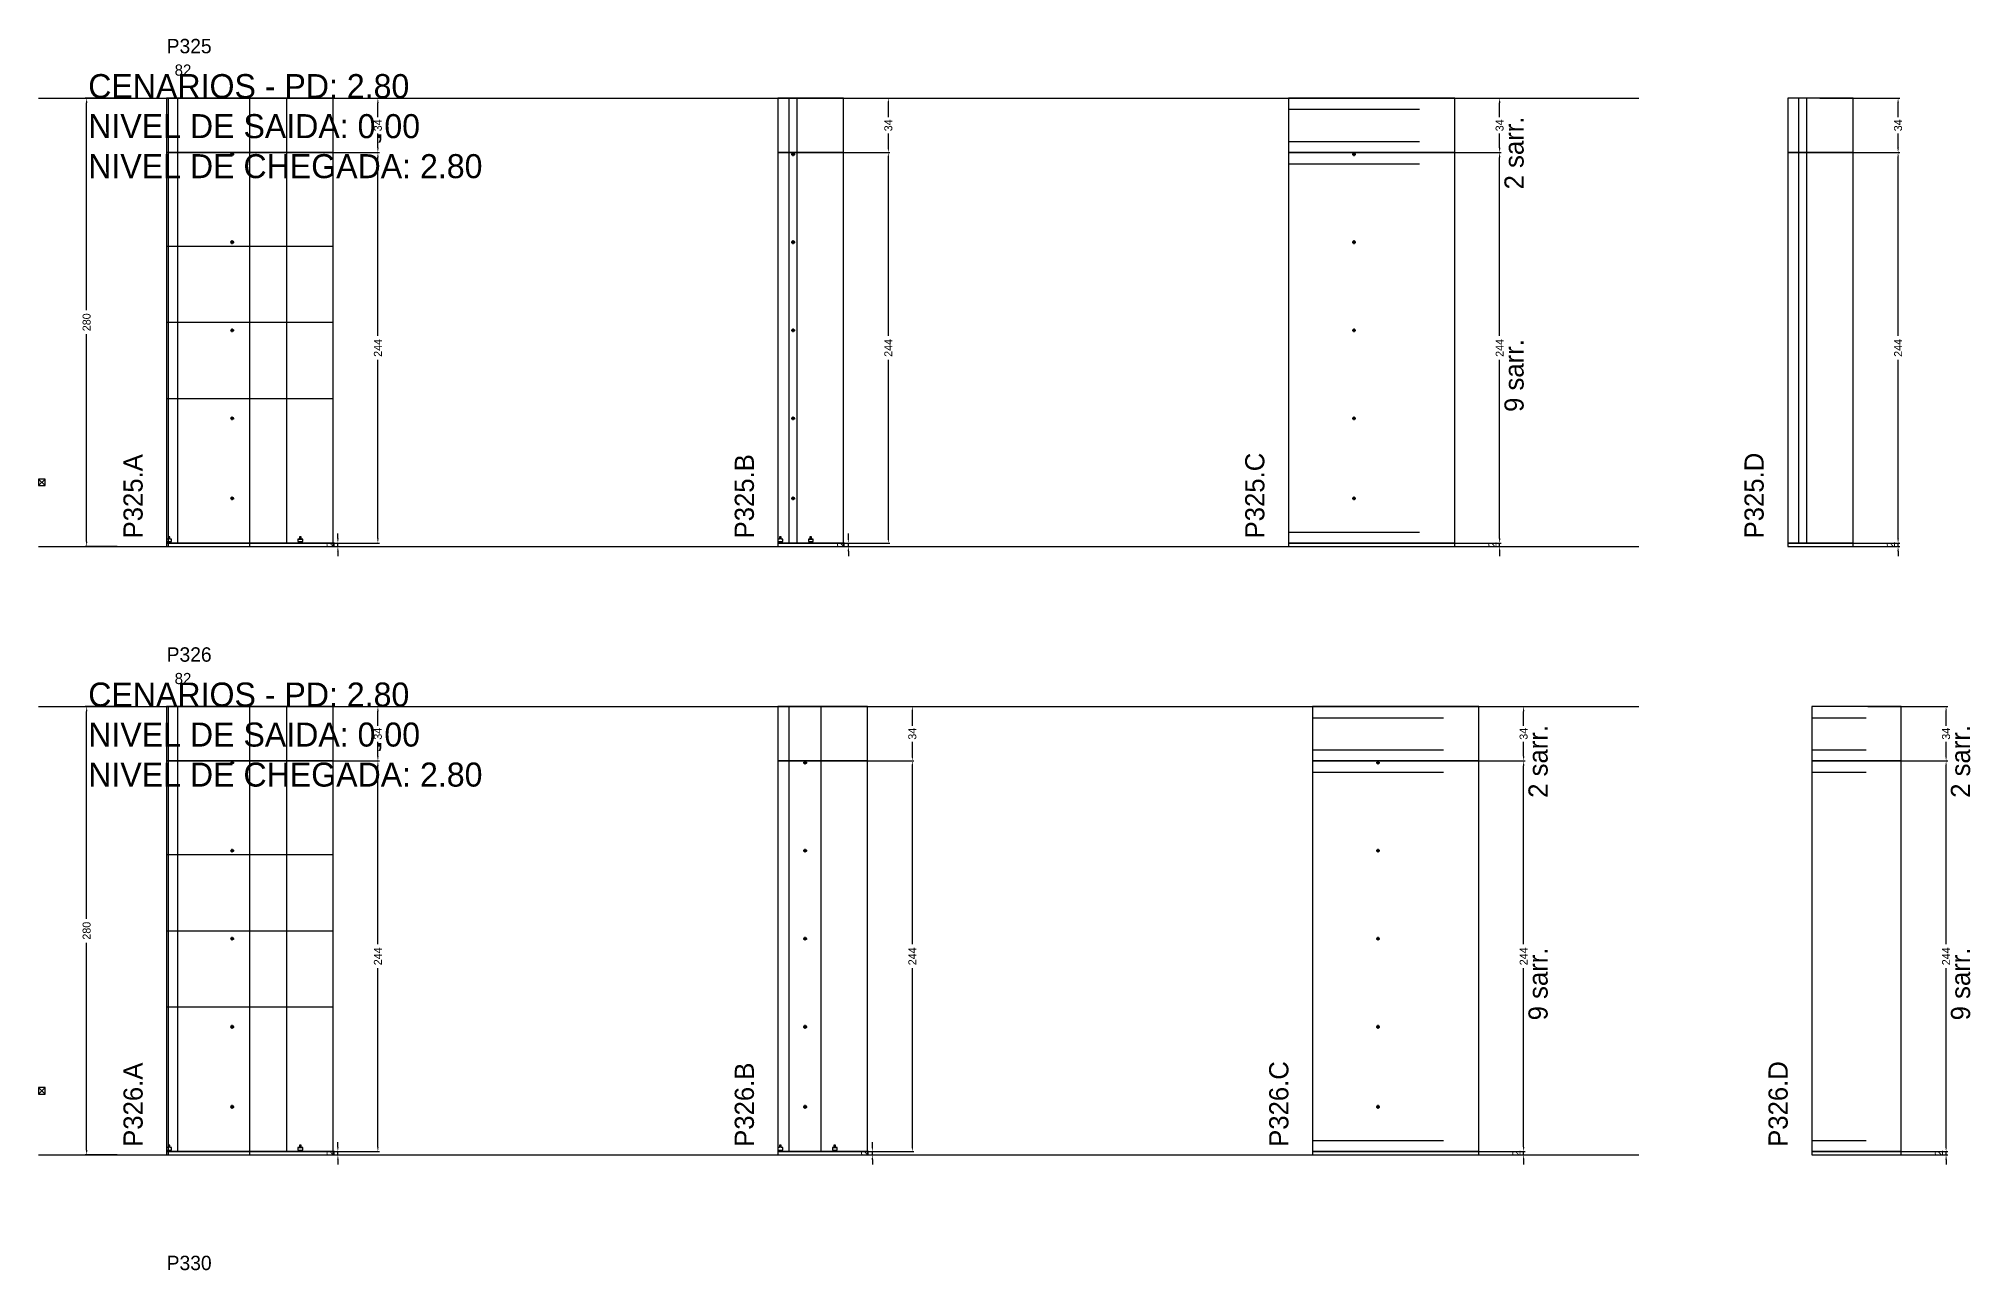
# Model space of a CAD drawing. Header units: centimetres. Extents: x -12000 to 4089, y -6086 to 2114.
# Drawn here: x -7000 to -5793, y -3872 to -3103 of the extents above; entities that cross this region are included whole.
import ezdxf

# ---------------------------------------------------------------- set-up
doc = ezdxf.new("R2010")
doc.units = ezdxf.units.CM
doc.linetypes.add('DASHED', pattern=[2, -2])
for name, color, linetype in [('CHAPA', 140, 'Continuous'), ('COTA', 241, 'Continuous'), ('COTAS FURACAO', 16, 'Continuous'), ('Madeira', 30, 'Continuous'), ('MEIO_PONT', 160, 'Continuous'), ('NOMENCLATURA', 7, 'Continuous'), ('Nível', 160, 'Continuous'), ('Painéis', 200, 'Continuous'), ('Perfil Metálico', 150, 'Continuous'), ('SARR_2.2x7', 40, 'Continuous'), ('texto', 7, 'Continuous'), ('TEXTO_GERAL', 7, 'Continuous')]:
    doc.layers.add(name, color=color, linetype=linetype)
doc.dimstyles.new('PAINEL-NOVA', dxfattribs={"dimtxt": 5, "dimasz": 3, "dimexe": 1, "dimexo": 1, "dimgap": 1, "dimtad": 1, "dimcen": 2.5, "dimazin": 3, "dimtfac": 1, "dimtmove": 0, "dimatfit": 3})

# ---------------------------------------------------------------- blocks, each defined once
blk = doc.blocks.new('_CLOSEDFILLED')
at = {"color": 0, "linetype": 'BYBLOCK'}
blk.add_solid([(-1, 0.16), (0, 0), (-1, -0.16)], dxfattribs=at)
blk = doc.blocks.new('*D209')
for p, q in [((-6951, -3140), (-6971, -3140)), ((-6970, -3272.5), (-6970, -3143)), ((-6970, -3417), (-6970, -3287.5)), ((-6951, -3420), (-6971, -3420))]:
    blk.add_line(p, q)
at = {"layer": 'Defpoints'}
for p in [(-6950, -3140), (-6970, -3420), (-6950, -3420)]:
    blk.add_point(p, dxfattribs=at)
at = {"layer": 'COTA', "xscale": 3, "yscale": 3}
for p, rotation in [((-6970, -3140), 90), ((-6970, -3420), 270)]:
    blk.add_blockref('_CLOSEDFILLED', p, dxfattribs=dict(at, rotation=rotation))
at = {"layer": 'COTA', "insert": (-6970, -3280), "char_height": 5, "attachment_point": 5, "rotation": 90}
blk.add_mtext('280', dxfattribs=at)
blk = doc.blocks.new('MULDURA')
at = {"layer": 'Paineis'}
for p, q in [((0, 0), (4, 4)), ((4, 0), (0, 4))]:
    blk.add_line(p, q, dxfattribs=at)
blk.add_lwpolyline([(0, 0), (4, 0), (4, 4), (0, 4)], close=True, dxfattribs=at)
blk = doc.blocks.new('*D211')
for p, q in [((-6837, -3174), (-6787, -3174)), ((-6788, -3288.5), (-6788, -3177)), ((-6788, -3415), (-6788, -3303.5)), ((-6837, -3418), (-6787, -3418))]:
    blk.add_line(p, q)
at = {"layer": 'Defpoints'}
for p in [(-6838, -3174), (-6838, -3418), (-6788, -3418)]:
    blk.add_point(p, dxfattribs=at)
at = {"layer": 'COTA', "xscale": 3, "yscale": 3}
for p, rotation in [((-6788, -3174), 90), ((-6788, -3418), 270)]:
    blk.add_blockref('_CLOSEDFILLED', p, dxfattribs=dict(at, rotation=rotation))
at = {"layer": 'COTA', "insert": (-6788, -3296), "char_height": 5, "attachment_point": 5, "rotation": 90}
blk.add_mtext('244', dxfattribs=at)
blk = doc.blocks.new('*D212')
for p, q in [((-6837, -3140), (-6787, -3140)), ((-6788, -3152), (-6788, -3143)), ((-6788, -3171), (-6788, -3162)), ((-6837, -3174), (-6787, -3174))]:
    blk.add_line(p, q)
at = {"layer": 'Defpoints'}
for p in [(-6838, -3140), (-6838, -3174), (-6788, -3174)]:
    blk.add_point(p, dxfattribs=at)
at = {"layer": 'COTA', "xscale": 3, "yscale": 3}
for p, rotation in [((-6788, -3140), 90), ((-6788, -3174), 270)]:
    blk.add_blockref('_CLOSEDFILLED', p, dxfattribs=dict(at, rotation=rotation))
at = {"layer": 'COTA', "insert": (-6788, -3157), "char_height": 5, "attachment_point": 5, "rotation": 90}
blk.add_mtext('34', dxfattribs=at)
blk = doc.blocks.new('SLIPTEE')
at = {"layer": 'Paineis'}
blk.add_lwpolyline([(0, 0), (3, 0), (3, 1.5), (2, 1.5), (2, 3), (1, 3), (1, 1.5), (0, 1.5)], close=True, dxfattribs=at)
blk = doc.blocks.new('SLIPTDD')
at = {"layer": 'Paineis'}
blk.add_line((0, 1.5), (3, 1.5), dxfattribs=at)
blk.add_lwpolyline([(0, 0), (3, 0), (3, 1.5), (2, 1.5), (2, 3), (1, 3), (1, 1.5), (0, 1.5)], close=True, dxfattribs=at)
blk = doc.blocks.new('furacao')
at = {"layer": 'COTAS FURACAO'}
for p, q in [((-1.2, 0), (1.2, 0)), ((0, -1.2), (0, 1.2))]:
    blk.add_line(p, q, dxfattribs=at)
blk.add_circle((0, 0), 0.8, dxfattribs=at)
blk = doc.blocks.new('*D214')
for p, q in [((-6518, -3174), (-6468, -3174)), ((-6469, -3288.5), (-6469, -3177)), ((-6469, -3415), (-6469, -3303.5)), ((-6518, -3418), (-6468, -3418))]:
    blk.add_line(p, q)
at = {"layer": 'Defpoints'}
for p in [(-6519, -3174), (-6519, -3418), (-6469, -3418)]:
    blk.add_point(p, dxfattribs=at)
at = {"layer": 'COTA', "xscale": 3, "yscale": 3}
for p, rotation in [((-6469, -3174), 90), ((-6469, -3418), 270)]:
    blk.add_blockref('_CLOSEDFILLED', p, dxfattribs=dict(at, rotation=rotation))
at = {"layer": 'COTA', "insert": (-6469, -3296), "char_height": 5, "attachment_point": 5, "rotation": 90}
blk.add_mtext('244', dxfattribs=at)
blk = doc.blocks.new('*D215')
for p, q in [((-6518, -3140), (-6468, -3140)), ((-6469, -3152), (-6469, -3143)), ((-6469, -3171), (-6469, -3162)), ((-6518, -3174), (-6468, -3174))]:
    blk.add_line(p, q)
at = {"layer": 'Defpoints'}
for p in [(-6519, -3140), (-6519, -3174), (-6469, -3174)]:
    blk.add_point(p, dxfattribs=at)
at = {"layer": 'COTA', "xscale": 3, "yscale": 3}
for p, rotation in [((-6469, -3140), 90), ((-6469, -3174), 270)]:
    blk.add_blockref('_CLOSEDFILLED', p, dxfattribs=dict(at, rotation=rotation))
at = {"layer": 'COTA', "insert": (-6469, -3157), "char_height": 5, "attachment_point": 5, "rotation": 90}
blk.add_mtext('34', dxfattribs=at)
blk = doc.blocks.new('*D217')
for p, q in [((-6136, -3174), (-6086, -3174)), ((-6087, -3288.5), (-6087, -3177)), ((-6087, -3415), (-6087, -3303.5)), ((-6136, -3418), (-6086, -3418))]:
    blk.add_line(p, q)
at = {"layer": 'Defpoints'}
for p in [(-6137, -3174), (-6137, -3418), (-6087, -3418)]:
    blk.add_point(p, dxfattribs=at)
at = {"layer": 'COTA', "xscale": 3, "yscale": 3}
for p, rotation in [((-6087, -3174), 90), ((-6087, -3418), 270)]:
    blk.add_blockref('_CLOSEDFILLED', p, dxfattribs=dict(at, rotation=rotation))
at = {"layer": 'COTA', "insert": (-6087, -3296), "char_height": 5, "attachment_point": 5, "rotation": 90}
blk.add_mtext('244', dxfattribs=at)
blk = doc.blocks.new('*D218')
for p, q in [((-6136, -3140), (-6086, -3140)), ((-6087, -3152), (-6087, -3143)), ((-6087, -3171), (-6087, -3162)), ((-6136, -3174), (-6086, -3174))]:
    blk.add_line(p, q)
at = {"layer": 'Defpoints'}
for p in [(-6137, -3140), (-6137, -3174), (-6087, -3174)]:
    blk.add_point(p, dxfattribs=at)
at = {"layer": 'COTA', "xscale": 3, "yscale": 3}
for p, rotation in [((-6087, -3140), 90), ((-6087, -3174), 270)]:
    blk.add_blockref('_CLOSEDFILLED', p, dxfattribs=dict(at, rotation=rotation))
at = {"layer": 'COTA', "insert": (-6087, -3157), "char_height": 5, "attachment_point": 5, "rotation": 90}
blk.add_mtext('34', dxfattribs=at)
blk = doc.blocks.new('*D220')
for p, q in [((-5887, -3174), (-5837, -3174)), ((-5838, -3288.5), (-5838, -3177)), ((-5838, -3415), (-5838, -3303.5)), ((-5887, -3418), (-5837, -3418))]:
    blk.add_line(p, q)
at = {"layer": 'Defpoints'}
for p in [(-5888, -3174), (-5888, -3418), (-5838, -3418)]:
    blk.add_point(p, dxfattribs=at)
at = {"layer": 'COTA', "xscale": 3, "yscale": 3}
for p, rotation in [((-5838, -3174), 90), ((-5838, -3418), 270)]:
    blk.add_blockref('_CLOSEDFILLED', p, dxfattribs=dict(at, rotation=rotation))
at = {"layer": 'COTA', "insert": (-5838, -3296), "char_height": 5, "attachment_point": 5, "rotation": 90}
blk.add_mtext('244', dxfattribs=at)
blk = doc.blocks.new('*D221')
for p, q in [((-5887, -3140), (-5837, -3140)), ((-5838, -3152), (-5838, -3143)), ((-5838, -3171), (-5838, -3162)), ((-5887, -3174), (-5837, -3174))]:
    blk.add_line(p, q)
at = {"layer": 'Defpoints'}
for p in [(-5888, -3140), (-5888, -3174), (-5838, -3174)]:
    blk.add_point(p, dxfattribs=at)
at = {"layer": 'COTA', "xscale": 3, "yscale": 3}
for p, rotation in [((-5838, -3140), 90), ((-5838, -3174), 270)]:
    blk.add_blockref('_CLOSEDFILLED', p, dxfattribs=dict(at, rotation=rotation))
at = {"layer": 'COTA', "insert": (-5838, -3157), "char_height": 5, "attachment_point": 5, "rotation": 90}
blk.add_mtext('34', dxfattribs=at)
blk = doc.blocks.new('*D235')
for p, q in [((-6951, -3520), (-6971, -3520)), ((-6970, -3652.5), (-6970, -3523)), ((-6970, -3797), (-6970, -3667.5)), ((-6951, -3800), (-6971, -3800))]:
    blk.add_line(p, q)
at = {"layer": 'Defpoints'}
for p in [(-6950, -3520), (-6970, -3800), (-6950, -3800)]:
    blk.add_point(p, dxfattribs=at)
at = {"layer": 'COTA', "xscale": 3, "yscale": 3}
for p, rotation in [((-6970, -3520), 90), ((-6970, -3800), 270)]:
    blk.add_blockref('_CLOSEDFILLED', p, dxfattribs=dict(at, rotation=rotation))
at = {"layer": 'COTA', "insert": (-6970, -3660), "char_height": 5, "attachment_point": 5, "rotation": 90}
blk.add_mtext('280', dxfattribs=at)
blk = doc.blocks.new('*D237')
for p, q in [((-6837, -3554), (-6787, -3554)), ((-6788, -3668.5), (-6788, -3557)), ((-6788, -3795), (-6788, -3683.5)), ((-6837, -3798), (-6787, -3798))]:
    blk.add_line(p, q)
at = {"layer": 'Defpoints'}
for p in [(-6838, -3554), (-6838, -3798), (-6788, -3798)]:
    blk.add_point(p, dxfattribs=at)
at = {"layer": 'COTA', "xscale": 3, "yscale": 3}
for p, rotation in [((-6788, -3554), 90), ((-6788, -3798), 270)]:
    blk.add_blockref('_CLOSEDFILLED', p, dxfattribs=dict(at, rotation=rotation))
at = {"layer": 'COTA', "insert": (-6788, -3676), "char_height": 5, "attachment_point": 5, "rotation": 90}
blk.add_mtext('244', dxfattribs=at)
blk = doc.blocks.new('*D238')
for p, q in [((-6837, -3520), (-6787, -3520)), ((-6788, -3532), (-6788, -3523)), ((-6788, -3551), (-6788, -3542)), ((-6837, -3554), (-6787, -3554))]:
    blk.add_line(p, q)
at = {"layer": 'Defpoints'}
for p in [(-6838, -3520), (-6838, -3554), (-6788, -3554)]:
    blk.add_point(p, dxfattribs=at)
at = {"layer": 'COTA', "xscale": 3, "yscale": 3}
for p, rotation in [((-6788, -3520), 90), ((-6788, -3554), 270)]:
    blk.add_blockref('_CLOSEDFILLED', p, dxfattribs=dict(at, rotation=rotation))
at = {"layer": 'COTA', "insert": (-6788, -3537), "char_height": 5, "attachment_point": 5, "rotation": 90}
blk.add_mtext('34', dxfattribs=at)
blk = doc.blocks.new('*D240')
for p, q in [((-6503, -3554), (-6453, -3554)), ((-6454, -3668.5), (-6454, -3557)), ((-6454, -3795), (-6454, -3683.5)), ((-6503, -3798), (-6453, -3798))]:
    blk.add_line(p, q)
at = {"layer": 'Defpoints'}
for p in [(-6504, -3554), (-6504, -3798), (-6454, -3798)]:
    blk.add_point(p, dxfattribs=at)
at = {"layer": 'COTA', "xscale": 3, "yscale": 3}
for p, rotation in [((-6454, -3554), 90), ((-6454, -3798), 270)]:
    blk.add_blockref('_CLOSEDFILLED', p, dxfattribs=dict(at, rotation=rotation))
at = {"layer": 'COTA', "insert": (-6454, -3676), "char_height": 5, "attachment_point": 5, "rotation": 90}
blk.add_mtext('244', dxfattribs=at)
blk = doc.blocks.new('*D241')
for p, q in [((-6503, -3520), (-6453, -3520)), ((-6454, -3532), (-6454, -3523)), ((-6454, -3551), (-6454, -3542)), ((-6503, -3554), (-6453, -3554))]:
    blk.add_line(p, q)
at = {"layer": 'Defpoints'}
for p in [(-6504, -3520), (-6504, -3554), (-6454, -3554)]:
    blk.add_point(p, dxfattribs=at)
at = {"layer": 'COTA', "xscale": 3, "yscale": 3}
for p, rotation in [((-6454, -3520), 90), ((-6454, -3554), 270)]:
    blk.add_blockref('_CLOSEDFILLED', p, dxfattribs=dict(at, rotation=rotation))
at = {"layer": 'COTA', "insert": (-6454, -3537), "char_height": 5, "attachment_point": 5, "rotation": 90}
blk.add_mtext('34', dxfattribs=at)
blk = doc.blocks.new('*D243')
for p, q in [((-6121, -3554), (-6071, -3554)), ((-6072, -3668.5), (-6072, -3557)), ((-6072, -3795), (-6072, -3683.5)), ((-6121, -3798), (-6071, -3798))]:
    blk.add_line(p, q)
at = {"layer": 'Defpoints'}
for p in [(-6122, -3554), (-6122, -3798), (-6072, -3798)]:
    blk.add_point(p, dxfattribs=at)
at = {"layer": 'COTA', "xscale": 3, "yscale": 3}
for p, rotation in [((-6072, -3554), 90), ((-6072, -3798), 270)]:
    blk.add_blockref('_CLOSEDFILLED', p, dxfattribs=dict(at, rotation=rotation))
at = {"layer": 'COTA', "insert": (-6072, -3676), "char_height": 5, "attachment_point": 5, "rotation": 90}
blk.add_mtext('244', dxfattribs=at)
blk = doc.blocks.new('*D244')
for p, q in [((-6121, -3520), (-6071, -3520)), ((-6072, -3532), (-6072, -3523)), ((-6072, -3551), (-6072, -3542)), ((-6121, -3554), (-6071, -3554))]:
    blk.add_line(p, q)
at = {"layer": 'Defpoints'}
for p in [(-6122, -3520), (-6122, -3554), (-6072, -3554)]:
    blk.add_point(p, dxfattribs=at)
at = {"layer": 'COTA', "xscale": 3, "yscale": 3}
for p, rotation in [((-6072, -3520), 90), ((-6072, -3554), 270)]:
    blk.add_blockref('_CLOSEDFILLED', p, dxfattribs=dict(at, rotation=rotation))
at = {"layer": 'COTA', "insert": (-6072, -3537), "char_height": 5, "attachment_point": 5, "rotation": 90}
blk.add_mtext('34', dxfattribs=at)
blk = doc.blocks.new('*D246')
for p, q in [((-5857, -3554), (-5807, -3554)), ((-5808, -3668.5), (-5808, -3557)), ((-5808, -3795), (-5808, -3683.5)), ((-5857, -3798), (-5807, -3798))]:
    blk.add_line(p, q)
at = {"layer": 'Defpoints'}
for p in [(-5858, -3554), (-5858, -3798), (-5808, -3798)]:
    blk.add_point(p, dxfattribs=at)
at = {"layer": 'COTA', "xscale": 3, "yscale": 3}
for p, rotation in [((-5808, -3554), 90), ((-5808, -3798), 270)]:
    blk.add_blockref('_CLOSEDFILLED', p, dxfattribs=dict(at, rotation=rotation))
at = {"layer": 'COTA', "insert": (-5808, -3676), "char_height": 5, "attachment_point": 5, "rotation": 90}
blk.add_mtext('244', dxfattribs=at)
blk = doc.blocks.new('*D247')
for p, q in [((-5857, -3520), (-5807, -3520)), ((-5808, -3532), (-5808, -3523)), ((-5808, -3551), (-5808, -3542)), ((-5857, -3554), (-5807, -3554))]:
    blk.add_line(p, q)
at = {"layer": 'Defpoints'}
for p in [(-5858, -3520), (-5858, -3554), (-5808, -3554)]:
    blk.add_point(p, dxfattribs=at)
at = {"layer": 'COTA', "xscale": 3, "yscale": 3}
for p, rotation in [((-5808, -3520), 90), ((-5808, -3554), 270)]:
    blk.add_blockref('_CLOSEDFILLED', p, dxfattribs=dict(at, rotation=rotation))
at = {"layer": 'COTA', "insert": (-5808, -3537), "char_height": 5, "attachment_point": 5, "rotation": 90}
blk.add_mtext('34', dxfattribs=at)

msp = doc.modelspace()

# ---------------------------------------------------------------- linework, layer by layer
at = {"layer": 'CHAPA'}
for points in [[(-6920, -3420), (-6918.8, -3420), (-6918.8, -3140), (-6920, -3140)], [(-6920, -3800), (-6918.8, -3800), (-6918.8, -3520), (-6920, -3520)]]:
    msp.add_lwpolyline(points, close=True, dxfattribs=at)
at = {"layer": 'Madeira'}
for points in [[(-6920, -3232.4), (-6816, -3232.4)], [(-6920, -3327.6), (-6816, -3327.6)], [(-6920, -3612.4), (-6816, -3612.4)], [(-6920, -3707.6), (-6816, -3707.6)]]:
    msp.add_lwpolyline(points, dxfattribs=at)
at = {"layer": 'MEIO_PONT'}
for points in [[(-6920, -3280), (-6816, -3280)], [(-6920, -3660), (-6816, -3660)]]:
    msp.add_lwpolyline(points, dxfattribs=at)
at = {"layer": 'Nível', "linetype": 'DASHED'}
for points in [[(-7000, -3140), (-6000, -3140)], [(-7000, -3420), (-6000, -3420)], [(-7000, -3520), (-6000, -3520)], [(-7000, -3800), (-6000, -3800)]]:
    msp.add_lwpolyline(points, dxfattribs=at)
at = {"layer": 'Painéis'}
for points in [[(-6920, -3174), (-6816, -3174), (-6816, -3140), (-6920, -3140)], [(-6920, -3420), (-6816, -3420), (-6816, -3140), (-6920, -3140)], [(-6538, -3174), (-6497, -3174), (-6497, -3140), (-6538, -3140)], [(-6219, -3174), (-6115, -3174), (-6115, -3140), (-6219, -3140)], [(-5907, -3174), (-5866, -3174), (-5866, -3140), (-5907, -3140)], [(-6920, -3418), (-6816, -3418), (-6816, -3174), (-6920, -3174)], [(-6538, -3418), (-6497, -3418), (-6497, -3174), (-6538, -3174)], [(-6219, -3418), (-6115, -3418), (-6115, -3174), (-6219, -3174)], [(-5907, -3418), (-5866, -3418), (-5866, -3174), (-5907, -3174)], [(-6920, -3420), (-6816, -3420), (-6816, -3418), (-6920, -3418)], [(-6538, -3420), (-6497, -3420), (-6497, -3418), (-6538, -3418)], [(-6219, -3420), (-6115, -3420), (-6115, -3418), (-6219, -3418)], [(-5907, -3420), (-5866, -3420), (-5866, -3418), (-5907, -3418)], [(-6920, -3554), (-6816, -3554), (-6816, -3520), (-6920, -3520)], [(-6920, -3800), (-6816, -3800), (-6816, -3520), (-6920, -3520)], [(-6538, -3554), (-6482, -3554), (-6482, -3520), (-6538, -3520)], [(-6204, -3554), (-6100, -3554), (-6100, -3520), (-6204, -3520)], [(-5892, -3554), (-5836, -3554), (-5836, -3520), (-5892, -3520)], [(-6920, -3798), (-6816, -3798), (-6816, -3554), (-6920, -3554)], [(-6538, -3798), (-6482, -3798), (-6482, -3554), (-6538, -3554)], [(-6204, -3798), (-6100, -3798), (-6100, -3554), (-6204, -3554)], [(-5892, -3798), (-5836, -3798), (-5836, -3554), (-5892, -3554)], [(-6920, -3800), (-6816, -3800), (-6816, -3798), (-6920, -3798)], [(-6538, -3800), (-6482, -3800), (-6482, -3798), (-6538, -3798)], [(-6204, -3800), (-6100, -3800), (-6100, -3798), (-6204, -3798)], [(-5892, -3800), (-5836, -3800), (-5836, -3798), (-5892, -3798)]]:
    msp.add_lwpolyline(points, close=True, dxfattribs=at)
at = {"layer": 'Perfil Metálico'}
for p, q in [((-6868, -3420), (-6868, -3140)), ((-6868, -3800), (-6868, -3520))]:
    msp.add_line(p, q, dxfattribs=at)
at = {"layer": 'SARR_2.2x7'}
for points in [[(-6913, -3174), (-6913, -3140)], [(-6845, -3174), (-6845, -3140)], [(-6531, -3174), (-6531, -3140)], [(-6526, -3174), (-6526, -3140)], [(-6219, -3147), (-6137, -3147)], [(-5900, -3174), (-5900, -3140)], [(-5895, -3174), (-5895, -3140)], [(-6219, -3167), (-6137, -3167)], [(-6219, -3181), (-6137, -3181)], [(-6219, -3411), (-6137, -3411)], [(-6913, -3554), (-6913, -3520)], [(-6845, -3554), (-6845, -3520)], [(-6531, -3554), (-6531, -3520)], [(-6511, -3554), (-6511, -3520)], [(-6204, -3527), (-6122, -3527)], [(-5892, -3527), (-5858, -3527)], [(-6204, -3547), (-6122, -3547)], [(-5892, -3547), (-5858, -3547)], [(-6204, -3561), (-6122, -3561)], [(-5892, -3561), (-5858, -3561)], [(-6204, -3791), (-6122, -3791)], [(-5892, -3791), (-5858, -3791)]]:
    msp.add_lwpolyline(points, dxfattribs=at)
at = {"layer": 'SARR_2.2x7', "linetype": 'DASHED'}
for points in [[(-6913, -3418), (-6913, -3174)], [(-6845, -3418), (-6845, -3174)], [(-6531, -3418), (-6531, -3174)], [(-6526, -3418), (-6526, -3174)], [(-5900, -3418), (-5900, -3174)], [(-5895, -3418), (-5895, -3174)], [(-6913, -3798), (-6913, -3554)], [(-6845, -3798), (-6845, -3554)], [(-6531, -3798), (-6531, -3554)], [(-6511, -3798), (-6511, -3554)]]:
    msp.add_lwpolyline(points, dxfattribs=at)

# ---------------------------------------------------------------- block references
at = {"layer": 'COTA'}
for name, p in [('furacao', (-6879, -3175)), ('furacao', (-6528.5, -3175)), ('furacao', (-6178, -3175)), ('furacao', (-6879, -3230)), ('furacao', (-6528.5, -3230)), ('furacao', (-6178, -3230)), ('furacao', (-6879, -3285)), ('furacao', (-6528.5, -3285)), ('furacao', (-6178, -3285)), ('furacao', (-6879, -3340)), ('furacao', (-6528.5, -3340)), ('furacao', (-6178, -3340)), ('MULDURA', (-7000, -3382)), ('furacao', (-6879, -3390)), ('furacao', (-6528.5, -3390)), ('furacao', (-6178, -3390)), ('SLIPTEE', (-6920, -3417)), ('SLIPTDD', (-6838, -3417)), ('SLIPTEE', (-6538, -3417)), ('SLIPTDD', (-6519, -3417)), ('furacao', (-6879, -3555)), ('furacao', (-6521, -3555)), ('furacao', (-6163, -3555)), ('furacao', (-6879, -3610)), ('furacao', (-6521, -3610)), ('furacao', (-6163, -3610)), ('furacao', (-6879, -3665)), ('furacao', (-6521, -3665)), ('furacao', (-6163, -3665)), ('furacao', (-6879, -3720)), ('furacao', (-6521, -3720)), ('furacao', (-6163, -3720)), ('MULDURA', (-7000, -3762)), ('furacao', (-6879, -3770)), ('furacao', (-6521, -3770)), ('furacao', (-6163, -3770)), ('SLIPTEE', (-6920, -3797)), ('SLIPTDD', (-6838, -3797)), ('SLIPTEE', (-6538, -3797)), ('SLIPTDD', (-6504, -3797))]:
    msp.add_blockref(name, p, dxfattribs=at)

# ---------------------------------------------------------------- texts
at = {"layer": 'NOMENCLATURA'}
for s, p in [('CENARIOS - PD: 2.80', (-6969, -3140)), ('NIVEL DE SAIDA: 0,00', (-6969, -3165)), ('NIVEL DE CHEGADA: 2.80', (-6969, -3190)), ('CENARIOS - PD: 2.80', (-6969, -3520)), ('NIVEL DE SAIDA: 0,00', (-6969, -3545)), ('NIVEL DE CHEGADA: 2.80', (-6969, -3570))]:
    msp.add_text(s, height=15, dxfattribs=at).set_placement(p)
for s, p in [('2 sarr.', (-6072, -3197)), ('9 sarr.', (-6072, -3336)), ('P325.A', (-6935, -3415)), ('P325.B', (-6553, -3415)), ('P325.C', (-6234, -3415)), ('P325.D', (-5922, -3415)), ('2 sarr.', (-6057, -3577)), ('2 sarr.', (-5793, -3577)), ('9 sarr.', (-6057, -3716)), ('9 sarr.', (-5793, -3716)), ('P326.C', (-6219, -3795)), ('P326.A', (-6935, -3795)), ('P326.B', (-6553, -3795)), ('P326.D', (-5907, -3795))]:
    msp.add_text(s, height=12, rotation=90, dxfattribs=at).set_placement(p)
at = {"layer": 'texto'}
for p in [(-6915, -3126), (-6915, -3506)]:
    msp.add_text('82', height=7, dxfattribs=at).set_placement(p)
at = {"layer": 'TEXTO_GERAL'}
for s, p in [('P325', (-6920, -3112)), ('P326', (-6920, -3492)), ('P330', (-6920, -3872))]:
    msp.add_text(s, height=9, dxfattribs=at).set_placement(p)

# ---------------------------------------------------------------- dimensions: what is measured, and where the dimension line sits
at = {"layer": 'COTA'}
for base, p1, p2, picture, middle in [((-6970, -3420), (-6950, -3420), (-6950, -3140), '*D209', (-6970, -3280)), ((-6788, -3174), (-6838, -3174), (-6838, -3140), '*D212', (-6788, -3157)), ((-6469, -3174), (-6519, -3174), (-6519, -3140), '*D215', (-6469, -3157)), ((-6087, -3174), (-6137, -3174), (-6137, -3140), '*D218', (-6087, -3157)), ((-5838, -3174), (-5888, -3174), (-5888, -3140), '*D221', (-5838, -3157)), ((-6788, -3418), (-6838, -3418), (-6838, -3174), '*D211', (-6788, -3296)), ((-6469, -3418), (-6519, -3418), (-6519, -3174), '*D214', (-6469, -3296)), ((-6087, -3418), (-6137, -3418), (-6137, -3174), '*D217', (-6087, -3296)), ((-5838, -3418), (-5888, -3418), (-5888, -3174), '*D220', (-5838, -3296)), ((-6970, -3800), (-6950, -3800), (-6950, -3520), '*D235', (-6970, -3660)), ((-6788, -3554), (-6838, -3554), (-6838, -3520), '*D238', (-6788, -3537)), ((-6454, -3554), (-6504, -3554), (-6504, -3520), '*D241', (-6454, -3537)), ((-6072, -3554), (-6122, -3554), (-6122, -3520), '*D244', (-6072, -3537)), ((-5808, -3554), (-5858, -3554), (-5858, -3520), '*D247', (-5808, -3537)), ((-6788, -3798), (-6838, -3798), (-6838, -3554), '*D237', (-6788, -3676)), ((-6454, -3798), (-6504, -3798), (-6504, -3554), '*D240', (-6454, -3676)), ((-6072, -3798), (-6122, -3798), (-6122, -3554), '*D243', (-6072, -3676)), ((-5808, -3798), (-5858, -3798), (-5858, -3554), '*D246', (-5808, -3676))]:
    dim = msp.add_linear_dim(base=base, p1=p1, p2=p2, angle=90, dimstyle='PAINEL-NOVA', dxfattribs=at)
    dim.commit()
    dim.dimension.update_dxf_attribs({"geometry": picture, "text_midpoint": middle})
for base, p1, p2 in [((-6813, -3420), (-6838, -3420), (-6838, -3418)), ((-6494, -3420), (-6519, -3420), (-6519, -3418)), ((-6087, -3420), (-6137, -3420), (-6137, -3418)), ((-5838, -3420), (-5888, -3420), (-5888, -3418)), ((-6813, -3800), (-6838, -3800), (-6838, -3798)), ((-6479, -3800), (-6504, -3800), (-6504, -3798)), ((-6072, -3800), (-6122, -3800), (-6122, -3798)), ((-5808, -3800), (-5858, -3800), (-5858, -3798))]:
    msp.add_linear_dim(base=base, p1=p1, p2=p2, angle=90, dimstyle='PAINEL-NOVA', dxfattribs=at).render()

doc.saveas('drawing.dxf')
